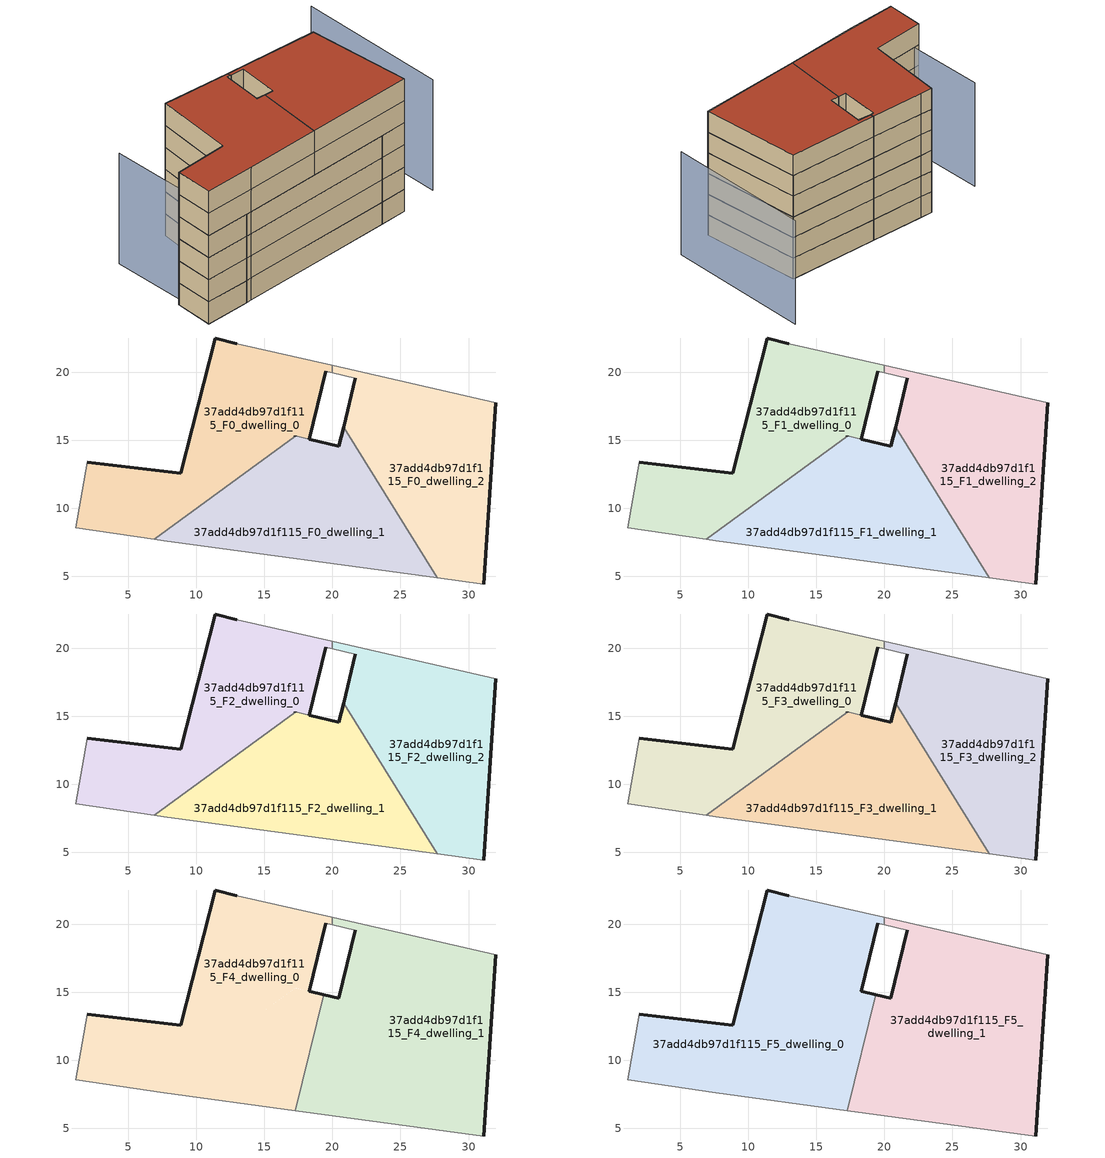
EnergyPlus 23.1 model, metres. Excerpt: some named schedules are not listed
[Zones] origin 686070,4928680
37add4db97d1f115_F0_dwelling_0
 floor ground (EU_floor_Construction): 18.3,15.07 19.5,20.07 19.99,19.96 19.99,20.49 13,22.09 11.41,22.5 8.88,12.58 2.02,13.38 1.17,8.57 6.91,7.71 17.27,15.31 z0
 wall outside (EU_wall_Construction): 19.5,20.07 18.3,15.07 / 2.02,13.38 8.88,12.58 11.41,22.5 13,22.09 z0:3; 17.27,15.31,3 17.26,15.31,0 17.26,15.31,3
 wall adiabatic (EU_wall_Construction): 19.99,19.96 19.5,20.07 / 6.91,7.71 1.17,8.57 2.02,13.38 / 13,22.09 19.99,20.49 z0:3
 wall to 37add4db97d1f115_F0_dwelling_2 (EU_wall_Construction): 19.99,20.49 19.99,19.96 z0:3
 wall to 37add4db97d1f115_F0_dwelling_1 (EU_wall_Construction): 18.3,15.07 17.27,15.31 / 17.26,15.31 6.91,7.71 z0:3
37add4db97d1f115_F0_dwelling_1
 floor ground (EU_floor_Construction): 27.7,4.91 20.83,15.97 20.48,14.54 18.3,15.07 17.26,15.31 6.91,7.71 7.62,7.61 z0
 wall outside (EU_wall_Construction): 18.31,15.06 20.48,14.54 20.83,15.97 z0:3; 18.31,15.06,3 18.3,15.07,0 18.31,15.06,0
 wall adiabatic (EU_wall_Construction): 27.7,4.91 7.62,7.61 6.91,7.71 z0:3
 wall to 37add4db97d1f115_F0_dwelling_2 (EU_wall_Construction): 20.83,15.97 27.7,4.91 z0:3
37add4db97d1f115_F0_dwelling_2
 floor ground (EU_floor_Construction): 31.13,4.45 31.99,17.74 19.99,20.49 19.99,19.96 21.69,19.54 20.83,15.97 27.7,4.91 z0
 wall outside (EU_wall_Construction): 20.83,15.97 21.69,19.54 / 31.99,17.74 31.13,4.45 z0:3
 wall adiabatic (EU_wall_Construction): 31.13,4.45 27.7,4.91 / 21.69,19.54 19.99,19.96 / 19.99,20.49 31.99,17.74 z0:3
37add4db97d1f115_F1_dwelling_0
 floor to 37add4db97d1f115_F0_dwelling_0 (EU_floor_Construction): 18.3,15.07 19.5,20.07 19.99,19.96 19.99,20.49 13,22.09 11.41,22.5 8.88,12.58 2.02,13.38 1.17,8.57 6.91,7.71 17.27,15.31 z3
 wall outside (EU_wall_Construction): 19.5,20.07 18.3,15.07 / 2.02,13.38 8.88,12.58 11.41,22.5 13,22.09 z3:6; 17.27,15.31,6 17.26,15.31,3 17.26,15.31,6
 wall adiabatic (EU_wall_Construction): 19.99,19.96 19.5,20.07 / 6.91,7.71 1.17,8.57 2.02,13.38 / 13,22.09 19.99,20.49 z3:6
 wall to 37add4db97d1f115_F1_dwelling_2 (EU_wall_Construction): 19.99,20.49 19.99,19.96 z3:6
 wall to 37add4db97d1f115_F1_dwelling_1 (EU_wall_Construction): 18.3,15.07 17.27,15.31 / 17.26,15.31 6.91,7.71 z3:6
37add4db97d1f115_F1_dwelling_1
 floor to 37add4db97d1f115_F0_dwelling_1 (EU_floor_Construction): 27.7,4.91 20.83,15.97 20.48,14.54 18.31,15.06 17.26,15.31 6.91,7.71 7.62,7.61 z3
 wall outside (EU_wall_Construction): 18.31,15.06 20.48,14.54 20.83,15.97 z3:6; 18.31,15.06,6 18.3,15.07,3 18.31,15.06,3
 wall adiabatic (EU_wall_Construction): 27.7,4.91 7.62,7.61 6.91,7.71 z3:6
 wall to 37add4db97d1f115_F1_dwelling_2 (EU_wall_Construction): 20.83,15.97 27.7,4.91 z3:6
37add4db97d1f115_F1_dwelling_2
 floor to 37add4db97d1f115_F0_dwelling_2 (EU_floor_Construction): 31.13,4.45 31.99,17.74 19.99,20.49 19.99,19.96 21.69,19.54 20.83,15.97 27.7,4.91 z3
 wall outside (EU_wall_Construction): 20.83,15.97 21.69,19.54 / 31.99,17.74 31.13,4.45 z3:6
 wall adiabatic (EU_wall_Construction): 31.13,4.45 27.7,4.91 / 21.69,19.54 19.99,19.96 / 19.99,20.49 31.99,17.74 z3:6
37add4db97d1f115_F2_dwelling_0
 floor to 37add4db97d1f115_F1_dwelling_0 (EU_floor_Construction): 18.3,15.07 19.5,20.07 19.99,19.96 19.99,20.49 13,22.09 11.41,22.5 8.88,12.58 2.02,13.38 1.17,8.57 6.91,7.71 17.27,15.31 z6
 wall outside (EU_wall_Construction): 19.5,20.07 18.3,15.07 / 2.02,13.38 8.88,12.58 11.41,22.5 13,22.09 z6:9; 17.27,15.31,9 17.26,15.31,6 17.26,15.31,9
 wall adiabatic (EU_wall_Construction): 19.99,19.96 19.5,20.07 / 6.91,7.71 1.17,8.57 2.02,13.38 / 13,22.09 19.99,20.49 z6:9
 wall to 37add4db97d1f115_F2_dwelling_2 (EU_wall_Construction): 19.99,20.49 19.99,19.96 z6:9
 wall to 37add4db97d1f115_F2_dwelling_1 (EU_wall_Construction): 18.3,15.07 17.27,15.31 / 17.26,15.31 6.91,7.71 z6:9
37add4db97d1f115_F2_dwelling_1
 floor to 37add4db97d1f115_F1_dwelling_1 (EU_floor_Construction): 27.7,4.91 20.83,15.97 20.48,14.54 18.31,15.06 17.26,15.31 6.91,7.71 7.62,7.61 z6
 wall outside (EU_wall_Construction): 18.31,15.06 20.48,14.54 20.83,15.97 z6:9; 18.31,15.06,9 18.3,15.07,6 18.31,15.06,6
 wall adiabatic (EU_wall_Construction): 27.7,4.91 7.62,7.61 6.91,7.71 z6:9
 wall to 37add4db97d1f115_F2_dwelling_2 (EU_wall_Construction): 20.83,15.97 27.7,4.91 z6:9
37add4db97d1f115_F2_dwelling_2
 floor to 37add4db97d1f115_F1_dwelling_2 (EU_floor_Construction): 31.13,4.45 31.99,17.74 19.99,20.49 19.99,19.96 21.69,19.54 20.83,15.97 27.7,4.91 z6
 wall outside (EU_wall_Construction): 20.83,15.97 21.69,19.54 / 31.99,17.74 31.13,4.45 z6:9
 wall adiabatic (EU_wall_Construction): 31.13,4.45 27.7,4.91 / 21.69,19.54 19.99,19.96 / 19.99,20.49 31.99,17.74 z6:9
37add4db97d1f115_F3_dwelling_0
 floor to 37add4db97d1f115_F2_dwelling_0 (EU_floor_Construction): 18.3,15.07 19.5,20.07 19.99,19.96 19.99,20.49 13,22.09 11.41,22.5 8.88,12.58 2.02,13.38 1.17,8.57 6.91,7.71 17.27,15.31 z9
 wall outside (EU_wall_Construction): 19.5,20.07 18.3,15.07 / 2.02,13.38 8.88,12.58 11.41,22.5 13,22.09 z9:12; 17.27,15.31,12 17.26,15.31,9 17.26,15.31,12
 wall adiabatic (EU_wall_Construction): 19.99,19.96 19.5,20.07 / 6.91,7.71 1.17,8.57 2.02,13.38 / 13,22.09 19.99,20.49 z9:12
 wall to 37add4db97d1f115_F3_dwelling_2 (EU_wall_Construction): 19.99,20.49 19.99,19.96 z9:12
 wall to 37add4db97d1f115_F3_dwelling_1 (EU_wall_Construction): 18.3,15.07 17.27,15.31 / 17.26,15.31 6.91,7.71 z9:12
37add4db97d1f115_F3_dwelling_1
 floor to 37add4db97d1f115_F2_dwelling_1 (EU_floor_Construction): 27.7,4.91 20.83,15.97 20.48,14.54 18.31,15.06 17.26,15.31 6.91,7.71 7.62,7.61 z9
 wall outside (EU_wall_Construction): 18.31,15.06 20.48,14.54 20.83,15.97 z9:12; 18.31,15.06,12 18.3,15.07,9 18.31,15.06,9
 wall adiabatic (EU_wall_Construction): 27.7,4.91 7.62,7.61 6.91,7.71 z9:12
 wall to 37add4db97d1f115_F3_dwelling_2 (EU_wall_Construction): 20.83,15.97 27.7,4.91 z9:12
37add4db97d1f115_F3_dwelling_2
 floor to 37add4db97d1f115_F2_dwelling_2 (EU_floor_Construction): 31.13,4.45 31.99,17.74 19.99,20.49 19.99,19.96 21.69,19.54 20.83,15.97 27.7,4.91 z9
 wall outside (EU_wall_Construction): 20.83,15.97 21.69,19.54 / 31.99,17.74 31.13,4.45 z9:12
 wall adiabatic (EU_wall_Construction): 31.13,4.45 27.7,4.91 / 21.69,19.54 19.99,19.96 / 19.99,20.49 31.99,17.74 z9:12
37add4db97d1f115_F4_dwelling_0
 floor to 37add4db97d1f115_F3_dwelling_0 (EU_floor_Construction): 18.3,15.07 19.5,20.07 19.99,19.96 19.99,20.49 13,22.09 11.41,22.5 8.88,12.58 2.02,13.38 1.17,8.57 6.91,7.71 17.27,15.31 z12
 floor to 37add4db97d1f115_F3_dwelling_1 (EU_floor_Construction): 17.29,6.31 19.38,14.81 18.3,15.07 17.26,15.31 6.91,7.71 7.62,7.61 z12
 wall outside (EU_wall_Construction): 19.5,20.07 18.3,15.07 19.38,14.81 / 2.02,13.38 8.88,12.58 11.41,22.5 13,22.09 z12:15
 wall adiabatic (EU_wall_Construction): 13,22.09 19.99,20.49 / 19.99,19.96 19.5,20.07 / 17.29,6.31 7.62,7.61 1.17,8.57 2.02,13.38 z12:15
 wall to 37add4db97d1f115_F4_dwelling_1 (EU_wall_Construction): 19.99,20.49 19.99,19.96 / 19.38,14.81 17.29,6.31 z12:15
37add4db97d1f115_F4_dwelling_1
 floor to 37add4db97d1f115_F3_dwelling_1 (EU_floor_Construction): 27.7,4.91 20.83,15.97 20.48,14.54 19.38,14.81 17.29,6.31 z12
 floor to 37add4db97d1f115_F3_dwelling_2 (EU_floor_Construction): 31.13,4.45 31.99,17.74 19.99,20.49 19.99,19.96 21.69,19.54 20.83,15.97 27.7,4.91 z12
 wall outside (EU_wall_Construction): 19.38,14.81 20.48,14.54 21.69,19.54 / 31.99,17.74 31.13,4.45 z12:15
 wall adiabatic (EU_wall_Construction): 31.13,4.45 17.29,6.31 / 21.69,19.54 19.99,19.96 / 19.99,20.49 31.99,17.74 z12:15
37add4db97d1f115_F5_dwelling_0
 floor to 37add4db97d1f115_F4_dwelling_0 (EU_floor_Construction): 17.29,6.31 19.38,14.81 18.3,15.07 19.5,20.07 19.99,19.96 19.99,20.49 13,22.09 11.41,22.5 8.88,12.58 2.02,13.38 1.17,8.57 7.62,7.61 z15
 wall outside (EU_wall_Construction): 19.5,20.07 18.3,15.07 19.38,14.81 / 2.02,13.38 8.88,12.58 11.41,22.5 13,22.09 z15:18
 wall adiabatic (EU_wall_Construction): 13,22.09 19.99,20.49 / 19.99,19.96 19.5,20.07 / 17.29,6.31 7.62,7.61 1.17,8.57 2.02,13.38 z15:18
 wall to 37add4db97d1f115_F5_dwelling_1 (EU_wall_Construction): 19.99,20.49 19.99,19.96 / 19.38,14.81 17.29,6.31 z15:18
 roof outside (EU_roof_Construction): 19.99,20.49 19.99,19.96 19.5,20.07 18.3,15.07 19.38,14.81 17.29,6.31 7.62,7.61 1.17,8.57 2.02,13.38 8.88,12.58 11.41,22.5 13,22.09 z18
37add4db97d1f115_F5_dwelling_1
 floor to 37add4db97d1f115_F4_dwelling_1 (EU_floor_Construction): 31.13,4.45 31.99,17.74 19.99,20.49 19.99,19.96 21.69,19.54 20.48,14.54 19.38,14.81 17.29,6.31 z15
 wall outside (EU_wall_Construction): 19.38,14.81 20.48,14.54 21.69,19.54 / 31.99,17.74 31.13,4.45 z15:18
 wall adiabatic (EU_wall_Construction): 31.13,4.45 17.29,6.31 / 21.69,19.54 19.99,19.96 / 19.99,20.49 31.99,17.74 z15:18
 roof outside (EU_roof_Construction): 31.99,17.74 31.13,4.45 17.29,6.31 19.38,14.81 20.48,14.54 21.69,19.54 19.99,19.96 19.99,20.49 z18
shading: 36.15,4.35 39.01,23.46 / 4.12,23.29 2.15,8.44 / 31.99,17.74 12.82,21.03 z0:15
[Building]
EU S2 Campaign: North Axis=0; Terrain=City; Solar Distribution=FullExterior
[Site:Location]
Bologna: Latitude=44.5; Longitude=11.25; Time Zone=1; Elevation=37
[SizingPeriod:WeatherFileDays]
AnnualSizingPeriod: Begin Month=1; Begin Day of Month=1; End Month=12; End Day of Month=31; Day of Week for Start Day=Monday; Use Weather File Daylight Saving Period=No; Use Weather File Rain and Snow Indicators=No
[MATERIAL]
EU_InternalMass_Material: Roughness=MediumRough; Thickness=0.1; Conductivity=1; Density=1800; Specific Heat=900; Thermal Absorptance=0.9; Solar Absorptance=0.7; Visible Absorptance=0.7
[MATERIAL:NOMASS] Roughness=MediumRough; Thermal Absorptance=0.9; Solar Absorptance=0.7; Visible Absorptance=0.7
Name | Thermal Resistance
EU_wall_NoMass | 0.905828
EU_roof_NoMass | 0.37593
EU_floor_NoMass | 0.67114
[CONSTRUCTION]
EU_wall_Construction: EU_wall_NoMass
EU_roof_Construction: EU_roof_NoMass
EU_floor_Construction: EU_floor_NoMass
EU_InternalMass_Construction: EU_InternalMass_Material
[ZONE] Type=1; Multiplier=1; Ceiling Height=autocalculate; Floor Area=autocalculate; Part of Total Floor Area=Yes
Name | Volume
37add4db97d1f115_F0_dwelling_0 | 343.523
37add4db97d1f115_F1_dwelling_0; 37add4db97d1f115_F2_dwelling_0; 37add4db97d1f115_F3_dwelling_0 | 343.525
37add4db97d1f115_F4_dwelling_0 | 512.319
37add4db97d1f115_F5_dwelling_0 | 512.326
37add4db97d1f115_F0_dwelling_1 | 339.582
37add4db97d1f115_F1_dwelling_1; 37add4db97d1f115_F2_dwelling_1; 37add4db97d1f115_F3_dwelling_1 | 339.583
37add4db97d1f115_F4_dwelling_1 | 512.312
37add4db97d1f115_F5_dwelling_1 | 512.313
37add4db97d1f115_F0_dwelling_2 | 341.554
37add4db97d1f115_F1_dwelling_2; 37add4db97d1f115_F2_dwelling_2; 37add4db97d1f115_F3_dwelling_2 | 341.553
[INTERNALMASS] Construction=EU_InternalMass_Construction
Name | Zone or ZoneList | Surface Area
37add4db97d1f115_F0_dwelling_0_EU_InternalMass | 37add4db97d1f115_F0_dwelling_0 | 114.507
37add4db97d1f115_F0_dwelling_1_EU_InternalMass | 37add4db97d1f115_F0_dwelling_1 | 113.196
37add4db97d1f115_F0_dwelling_2_EU_InternalMass | 37add4db97d1f115_F0_dwelling_2 | 113.852
37add4db97d1f115_F1_dwelling_0_EU_InternalMass | 37add4db97d1f115_F1_dwelling_0 | 114.507
37add4db97d1f115_F1_dwelling_1_EU_InternalMass | 37add4db97d1f115_F1_dwelling_1 | 113.196
37add4db97d1f115_F1_dwelling_2_EU_InternalMass | 37add4db97d1f115_F1_dwelling_2 | 113.852
37add4db97d1f115_F2_dwelling_0_EU_InternalMass | 37add4db97d1f115_F2_dwelling_0 | 114.507
37add4db97d1f115_F2_dwelling_1_EU_InternalMass | 37add4db97d1f115_F2_dwelling_1 | 113.196
37add4db97d1f115_F2_dwelling_2_EU_InternalMass | 37add4db97d1f115_F2_dwelling_2 | 113.852
37add4db97d1f115_F3_dwelling_0_EU_InternalMass | 37add4db97d1f115_F3_dwelling_0 | 114.507
37add4db97d1f115_F3_dwelling_1_EU_InternalMass | 37add4db97d1f115_F3_dwelling_1 | 113.196
37add4db97d1f115_F3_dwelling_2_EU_InternalMass | 37add4db97d1f115_F3_dwelling_2 | 113.852
37add4db97d1f115_F4_dwelling_0_EU_InternalMass | 37add4db97d1f115_F4_dwelling_0 | 170.776
37add4db97d1f115_F4_dwelling_1_EU_InternalMass | 37add4db97d1f115_F4_dwelling_1 | 170.771
37add4db97d1f115_F5_dwelling_0_EU_InternalMass | 37add4db97d1f115_F5_dwelling_0 | 170.776
37add4db97d1f115_F5_dwelling_1_EU_InternalMass | 37add4db97d1f115_F5_dwelling_1 | 170.771
[OTHEREQUIPMENT] Fuel Type=Electricity; Design Level Calculation Method=Watts/Area; Power per Zone Floor Area=1; Fraction Latent=0; Fraction Radiant=0; Fraction Lost=0; Carbon Dioxide Generation Rate=0; EndUse Subcategory=EU_Step8_InternalGains
Name | Zone or ZoneList or Space or SpaceList | Schedule
EU_Step8_InternalGain_37add4db97d1f115_F0_dwelling_0_f000 | 37add4db97d1f115_F0_dwelling_0 | EU_Step8_GainSchedule_37add4db97d1f115_F0_dwelling_0_f000
EU_Step8_InternalGain_37add4db97d1f115_F0_dwelling_1_f000 | 37add4db97d1f115_F0_dwelling_1 | EU_Step8_GainSchedule_37add4db97d1f115_F0_dwelling_1_f000
EU_Step8_InternalGain_37add4db97d1f115_F0_dwelling_2_f000 | 37add4db97d1f115_F0_dwelling_2 | EU_Step8_GainSchedule_37add4db97d1f115_F0_dwelling_2_f000
EU_Step8_InternalGain_37add4db97d1f115_F1_dwelling_0_f000 | 37add4db97d1f115_F1_dwelling_0 | EU_Step8_GainSchedule_37add4db97d1f115_F1_dwelling_0_f000
EU_Step8_InternalGain_37add4db97d1f115_F1_dwelling_1_f000 | 37add4db97d1f115_F1_dwelling_1 | EU_Step8_GainSchedule_37add4db97d1f115_F1_dwelling_1_f000
EU_Step8_InternalGain_37add4db97d1f115_F1_dwelling_2_f000 | 37add4db97d1f115_F1_dwelling_2 | EU_Step8_GainSchedule_37add4db97d1f115_F1_dwelling_2_f000
EU_Step8_InternalGain_37add4db97d1f115_F2_dwelling_0_f000 | 37add4db97d1f115_F2_dwelling_0 | EU_Step8_GainSchedule_37add4db97d1f115_F2_dwelling_0_f000
EU_Step8_InternalGain_37add4db97d1f115_F2_dwelling_1_f000 | 37add4db97d1f115_F2_dwelling_1 | EU_Step8_GainSchedule_37add4db97d1f115_F2_dwelling_1_f000
EU_Step8_InternalGain_37add4db97d1f115_F2_dwelling_2_f000 | 37add4db97d1f115_F2_dwelling_2 | EU_Step8_GainSchedule_37add4db97d1f115_F2_dwelling_2_f000
EU_Step8_InternalGain_37add4db97d1f115_F3_dwelling_0_f000 | 37add4db97d1f115_F3_dwelling_0 | EU_Step8_GainSchedule_37add4db97d1f115_F3_dwelling_0_f000
EU_Step8_InternalGain_37add4db97d1f115_F3_dwelling_1_f000 | 37add4db97d1f115_F3_dwelling_1 | EU_Step8_GainSchedule_37add4db97d1f115_F3_dwelling_1_f000
EU_Step8_InternalGain_37add4db97d1f115_F3_dwelling_2_f000 | 37add4db97d1f115_F3_dwelling_2 | EU_Step8_GainSchedule_37add4db97d1f115_F3_dwelling_2_f000
EU_Step8_InternalGain_37add4db97d1f115_F4_dwelling_0_f000 | 37add4db97d1f115_F4_dwelling_0 | EU_Step8_GainSchedule_37add4db97d1f115_F4_dwelling_0_f000
EU_Step8_InternalGain_37add4db97d1f115_F4_dwelling_1_f000 | 37add4db97d1f115_F4_dwelling_1 | EU_Step8_GainSchedule_37add4db97d1f115_F4_dwelling_1_f000
EU_Step8_InternalGain_37add4db97d1f115_F5_dwelling_0_f000 | 37add4db97d1f115_F5_dwelling_0 | EU_Step8_GainSchedule_37add4db97d1f115_F5_dwelling_0_f000
EU_Step8_InternalGain_37add4db97d1f115_F5_dwelling_1_f000 | 37add4db97d1f115_F5_dwelling_1 | EU_Step8_GainSchedule_37add4db97d1f115_F5_dwelling_1_f000
[ZONEVENTILATION:DESIGNFLOWRATE] Schedule=EU_AlwaysOn; Design Flow Rate Calculation Method=AirChanges/Hour; Air Changes per Hour=0.73129; Ventilation Type=Natural; Fan Pressure Rise=0; Fan Total Efficiency=1; Constant Term Coefficient=1; Temperature Term Coefficient=0; Velocity Term Coefficient=0; Velocity Squared Term Coefficient=0; Minimum Indoor Temperature=-100; Maximum Indoor Temperature=100; Delta Temperature=-100; Minimum Outdoor Temperature=-100; Maximum Outdoor Temperature=100; Maximum Wind Speed=40
Name | Zone or ZoneList or Space or SpaceList
EU_ConstantAir_37add4db97d1f115_F0_dwelling_0 | 37add4db97d1f115_F0_dwelling_0
EU_ConstantAir_37add4db97d1f115_F0_dwelling_1 | 37add4db97d1f115_F0_dwelling_1
EU_ConstantAir_37add4db97d1f115_F0_dwelling_2 | 37add4db97d1f115_F0_dwelling_2
EU_ConstantAir_37add4db97d1f115_F1_dwelling_0 | 37add4db97d1f115_F1_dwelling_0
EU_ConstantAir_37add4db97d1f115_F1_dwelling_1 | 37add4db97d1f115_F1_dwelling_1
EU_ConstantAir_37add4db97d1f115_F1_dwelling_2 | 37add4db97d1f115_F1_dwelling_2
EU_ConstantAir_37add4db97d1f115_F2_dwelling_0 | 37add4db97d1f115_F2_dwelling_0
EU_ConstantAir_37add4db97d1f115_F2_dwelling_1 | 37add4db97d1f115_F2_dwelling_1
EU_ConstantAir_37add4db97d1f115_F2_dwelling_2 | 37add4db97d1f115_F2_dwelling_2
EU_ConstantAir_37add4db97d1f115_F3_dwelling_0 | 37add4db97d1f115_F3_dwelling_0
EU_ConstantAir_37add4db97d1f115_F3_dwelling_1 | 37add4db97d1f115_F3_dwelling_1
EU_ConstantAir_37add4db97d1f115_F3_dwelling_2 | 37add4db97d1f115_F3_dwelling_2
EU_ConstantAir_37add4db97d1f115_F4_dwelling_0 | 37add4db97d1f115_F4_dwelling_0
EU_ConstantAir_37add4db97d1f115_F4_dwelling_1 | 37add4db97d1f115_F4_dwelling_1
EU_ConstantAir_37add4db97d1f115_F5_dwelling_0 | 37add4db97d1f115_F5_dwelling_0
EU_ConstantAir_37add4db97d1f115_F5_dwelling_1 | 37add4db97d1f115_F5_dwelling_1
[HVACTEMPLATE:THERMOSTAT] Constant Heating Setpoint=20; Constant Cooling Setpoint=50
EU_HeatOnly_37add4db97d1f115_F0_dwelling_0; EU_HeatOnly_37add4db97d1f115_F0_dwelling_1; EU_HeatOnly_37add4db97d1f115_F0_dwelling_2; EU_HeatOnly_37add4db97d1f115_F1_dwelling_0; EU_HeatOnly_37add4db97d1f115_F1_dwelling_1; EU_HeatOnly_37add4db97d1f115_F1_dwelling_2; EU_HeatOnly_37add4db97d1f115_F2_dwelling_0; EU_HeatOnly_37add4db97d1f115_F2_dwelling_1; EU_HeatOnly_37add4db97d1f115_F2_dwelling_2; EU_HeatOnly_37add4db97d1f115_F3_dwelling_0; EU_HeatOnly_37add4db97d1f115_F3_dwelling_1; EU_HeatOnly_37add4db97d1f115_F3_dwelling_2; EU_HeatOnly_37add4db97d1f115_F4_dwelling_0; EU_HeatOnly_37add4db97d1f115_F4_dwelling_1; EU_HeatOnly_37add4db97d1f115_F5_dwelling_0; EU_HeatOnly_37add4db97d1f115_F5_dwelling_1
